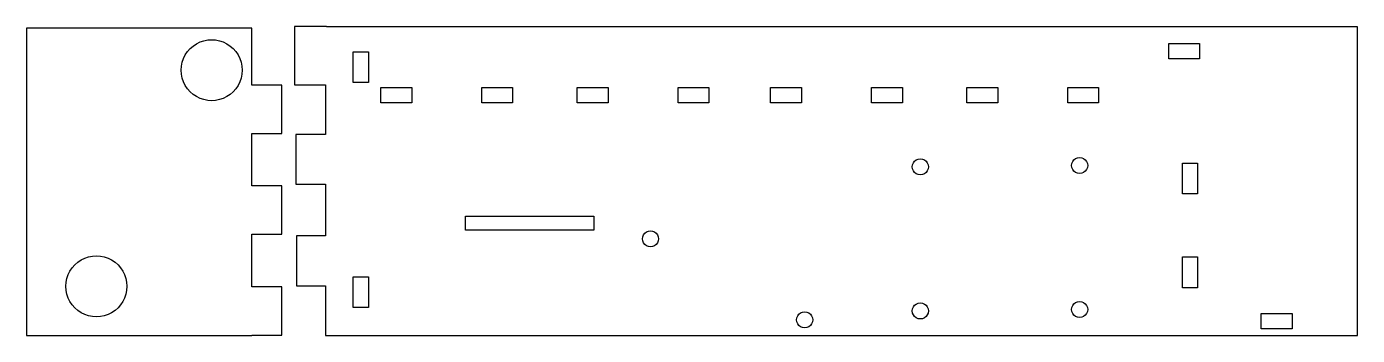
# Model space of a CAD drawing. Extents: x -59 to 205, y 0 to 61.
import ezdxf

# ---------------------------------------------------------------- set-up
doc = ezdxf.new("R2010")
doc.units = 0
doc.layers.add('Layer_1', color=7, linetype='CONTINUOUS')

msp = doc.modelspace()

# ---------------------------------------------------------------- linework, layer by layer
at = {"layer": 'Layer_1', "color": 7}
for points in [[(-59.157001, 61.0975), (-59.157001, 0.1375), (-14.442422, 0.1375), (-14.442422, 0.19925), (-8.498116, 0.19925), (-8.498116, 9.803611), (-14.442422, 9.803611), (-14.442422, 20.201736), (-8.498116, 20.201736), (-8.498116, 29.797292), (-14.442422, 29.797292), (-14.442422, 40.204236), (-8.498116, 40.204236), (-8.498116, 49.799792), (-14.442422, 49.799792), (-14.442422, 61.0975), (-59.157001, 61.0975), (-59.157001, 61.0975)], [(-6.041319, 61.423819), (-6.041319, 49.887986), (0.141111, 49.887986), (0.141111, 40.036667), (-5.750278, 40.036667), (-5.750278, 30.14125), (0.141111, 30.14125), (0.141111, 19.893056), (-5.582708, 19.893056), (-5.582708, 10.006472), (0.141111, 10.006472), (0.141111, 0.1375), (204.858056, 0.1375), (204.858056, 61.379722), (0.308681, 61.379722), (0.308681, 61.423819), (-6.041319, 61.423819), (-6.041319, 61.423819)], [(167.441666, 58.083336), (173.566665, 58.083336), (173.566665, 55.033336), (167.441666, 55.033336), (167.441666, 58.083336)], [(5.644444, 56.444451), (8.663775, 56.444451), (8.663775, 50.325121), (5.644444, 50.325121), (5.644444, 56.444451)], [(-16.40004, 52.775563), (-16.40004, 52.775563)], [(11.128335, 49.334447), (17.253334, 49.334447), (17.253334, 46.284447), (11.128335, 46.284447), (11.128335, 49.334447)], [(31.128338, 49.334447), (37.253338, 49.334447), (37.253338, 46.284447), (31.128338, 46.284447), (31.128338, 49.334447)], [(50.075002, 49.334447), (56.200002, 49.334447), (56.200002, 46.284447), (50.075002, 46.284447), (50.075002, 49.334447)], [(70.075004, 49.334447), (76.200004, 49.334447), (76.200004, 46.284447), (70.075004, 46.284447), (70.075004, 49.334447)], [(88.457219, 49.334447), (94.582218, 49.334447), (94.582218, 46.284447), (88.457219, 46.284447), (88.457219, 49.334447)], [(108.457221, 49.334447), (114.582221, 49.334447), (114.582221, 46.284447), (108.457221, 46.284447), (108.457221, 49.334447)], [(127.403885, 49.334447), (133.528885, 49.334447), (133.528885, 46.284447), (127.403885, 46.284447), (127.403885, 49.334447)], [(147.403888, 49.334447), (153.528887, 49.334447), (153.528887, 46.284447), (147.403888, 46.284447), (147.403888, 49.334447)], [(170.140331, 34.34077), (173.159661, 34.34077), (173.159661, 28.22144), (170.140331, 28.22144), (170.140331, 34.34077)], [(119.739596, 33.584445), (119.739596, 33.584445)], [(151.348485, 33.866667), (151.348485, 33.866667)], [(27.913087, 23.800792), (53.363584, 23.800792), (53.363584, 21.018074), (27.913087, 21.018074), (27.913087, 23.800792)], [(66.219798, 19.288444), (66.219798, 19.288444)], [(170.140331, 15.714104), (173.159661, 15.714104), (173.159661, 9.594773), (170.140331, 9.594773), (170.140331, 15.714104)], [(5.644444, 11.763786), (8.663775, 11.763786), (8.663775, 5.644455), (5.644444, 5.644455), (5.644444, 11.763786)], [(-39.26004, 9.877785), (-39.26004, 9.877785)], [(96.79202, 3.214444), (96.79202, 3.214444)], [(119.739596, 4.984443), (119.739596, 4.984443)], [(151.348485, 5.266665), (151.348485, 5.266665)], [(185.78611, 4.461116), (191.91111, 4.461116), (191.91111, 1.411116), (185.78611, 1.411116), (185.78611, 4.461116)]]:
    msp.add_lwpolyline(points, dxfattribs=at)
for points in [[(-25.478343, 58.016923), (-23.605785, 59.098045), (-21.298699, 59.098045), (-19.426141, 58.016923)], [(-28.504444, 52.775563), (-28.504444, 54.937806), (-27.3509, 56.935801), (-25.478343, 58.016923)], [(-19.426141, 58.016923), (-17.553583, 56.935801), (-16.40004, 54.937806), (-16.40004, 52.775563)], [(-25.478343, 47.534202), (-27.3509, 48.615324), (-28.504444, 50.613319), (-28.504444, 52.775563)], [(-16.40004, 52.775563), (-16.40004, 50.613319), (-17.553583, 48.615324), (-19.426141, 47.534202)], [(-19.426141, 47.534202), (-21.298699, 46.45308), (-23.605785, 46.45308), (-25.478343, 47.534202)], [(116.557778, 33.584445), (116.557778, 34.152822), (116.861004, 34.678024), (117.353233, 34.962213)], [(117.353233, 34.962213), (117.845462, 35.246401), (118.451913, 35.246401), (118.944142, 34.962213)], [(118.944142, 34.962213), (119.436371, 34.678024), (119.739596, 34.152822), (119.739596, 33.584445)], [(148.166667, 33.866667), (148.166667, 34.435044), (148.469893, 34.960246), (148.962122, 35.244435)], [(148.962122, 35.244435), (149.454351, 35.528623), (150.060802, 35.528623), (150.553031, 35.244435)], [(150.553031, 35.244435), (151.04526, 34.960246), (151.348485, 34.435044), (151.348485, 33.866667)], [(117.353233, 32.206677), (116.861004, 32.490866), (116.557778, 33.016068), (116.557778, 33.584445)], [(118.944142, 32.206677), (118.451913, 31.922489), (117.845462, 31.922489), (117.353233, 32.206677)], [(119.739596, 33.584445), (119.739596, 33.016068), (119.436371, 32.490866), (118.944142, 32.206677)], [(148.962122, 32.488899), (148.469893, 32.773088), (148.166667, 33.29829), (148.166667, 33.866667)], [(150.553031, 32.488899), (150.060802, 32.204711), (149.454351, 32.204711), (148.962122, 32.488899)], [(151.348485, 33.866667), (151.348485, 33.29829), (151.04526, 32.773088), (150.553031, 32.488899)], [(63.03798, 19.288444), (63.03798, 19.856821), (63.341206, 20.382023), (63.833435, 20.666212)], [(63.833435, 17.910677), (63.341206, 18.194865), (63.03798, 18.720067), (63.03798, 19.288444)], [(63.833435, 20.666212), (64.325664, 20.950401), (64.932115, 20.950401), (65.424344, 20.666212)], [(65.424344, 20.666212), (65.916573, 20.382023), (66.219798, 19.856821), (66.219798, 19.288444)], [(66.219798, 19.288444), (66.219798, 18.720067), (65.916573, 18.194865), (65.424344, 17.910677)], [(-48.338343, 15.119145), (-46.465785, 16.200267), (-44.158699, 16.200267), (-42.286141, 15.119145)], [(65.424344, 17.910677), (64.932115, 17.626488), (64.325664, 17.626488), (63.833435, 17.910677)], [(-51.364444, 9.877785), (-51.364444, 12.040028), (-50.2109, 14.038024), (-48.338343, 15.119145)], [(-42.286141, 15.119145), (-40.413583, 14.038024), (-39.26004, 12.040028), (-39.26004, 9.877785)], [(-48.338343, 4.636424), (-50.2109, 5.717546), (-51.364444, 7.715541), (-51.364444, 9.877785)], [(-39.26004, 9.877785), (-39.26004, 7.715541), (-40.413583, 5.717546), (-42.286141, 4.636424)], [(116.557778, 4.984443), (116.557778, 5.55282), (116.861004, 6.078022), (117.353233, 6.36221)], [(117.353233, 6.36221), (117.845462, 6.646399), (118.451913, 6.646399), (118.944142, 6.36221)], [(118.944142, 6.36221), (119.436371, 6.078022), (119.739596, 5.55282), (119.739596, 4.984443)], [(148.166667, 5.266665), (148.166667, 5.835042), (148.469893, 6.360244), (148.962122, 6.644433)], [(148.962122, 6.644433), (149.454351, 6.928621), (150.060802, 6.928621), (150.553031, 6.644433)], [(150.553031, 6.644433), (151.04526, 6.360244), (151.348485, 5.835042), (151.348485, 5.266665)], [(-42.286141, 4.636424), (-44.158699, 3.555302), (-46.465785, 3.555302), (-48.338343, 4.636424)], [(93.610202, 3.214444), (93.610202, 3.782821), (93.913427, 4.308023), (94.405656, 4.592211)], [(94.405656, 1.836676), (93.913427, 2.120865), (93.610202, 2.646067), (93.610202, 3.214444)], [(94.405656, 4.592211), (94.897885, 4.8764), (95.504336, 4.8764), (95.996565, 4.592211)], [(95.996565, 4.592211), (96.488794, 4.308023), (96.79202, 3.782821), (96.79202, 3.214444)], [(96.79202, 3.214444), (96.79202, 2.646067), (96.488794, 2.120865), (95.996565, 1.836676)], [(117.353233, 3.606675), (116.861004, 3.890864), (116.557778, 4.416066), (116.557778, 4.984443)], [(118.944142, 3.606675), (118.451913, 3.322487), (117.845462, 3.322487), (117.353233, 3.606675)], [(119.739596, 4.984443), (119.739596, 4.416066), (119.436371, 3.890864), (118.944142, 3.606675)], [(148.962122, 3.888897), (148.469893, 4.173086), (148.166667, 4.698288), (148.166667, 5.266665)], [(150.553031, 3.888897), (150.060802, 3.604709), (149.454351, 3.604709), (148.962122, 3.888897)], [(151.348485, 5.266665), (151.348485, 4.698288), (151.04526, 4.173086), (150.553031, 3.888897)], [(95.996565, 1.836676), (95.504336, 1.552488), (94.897885, 1.552488), (94.405656, 1.836676)]]:
    msp.add_open_spline(points, degree=3, dxfattribs=at)

doc.saveas('drawing.dxf')
